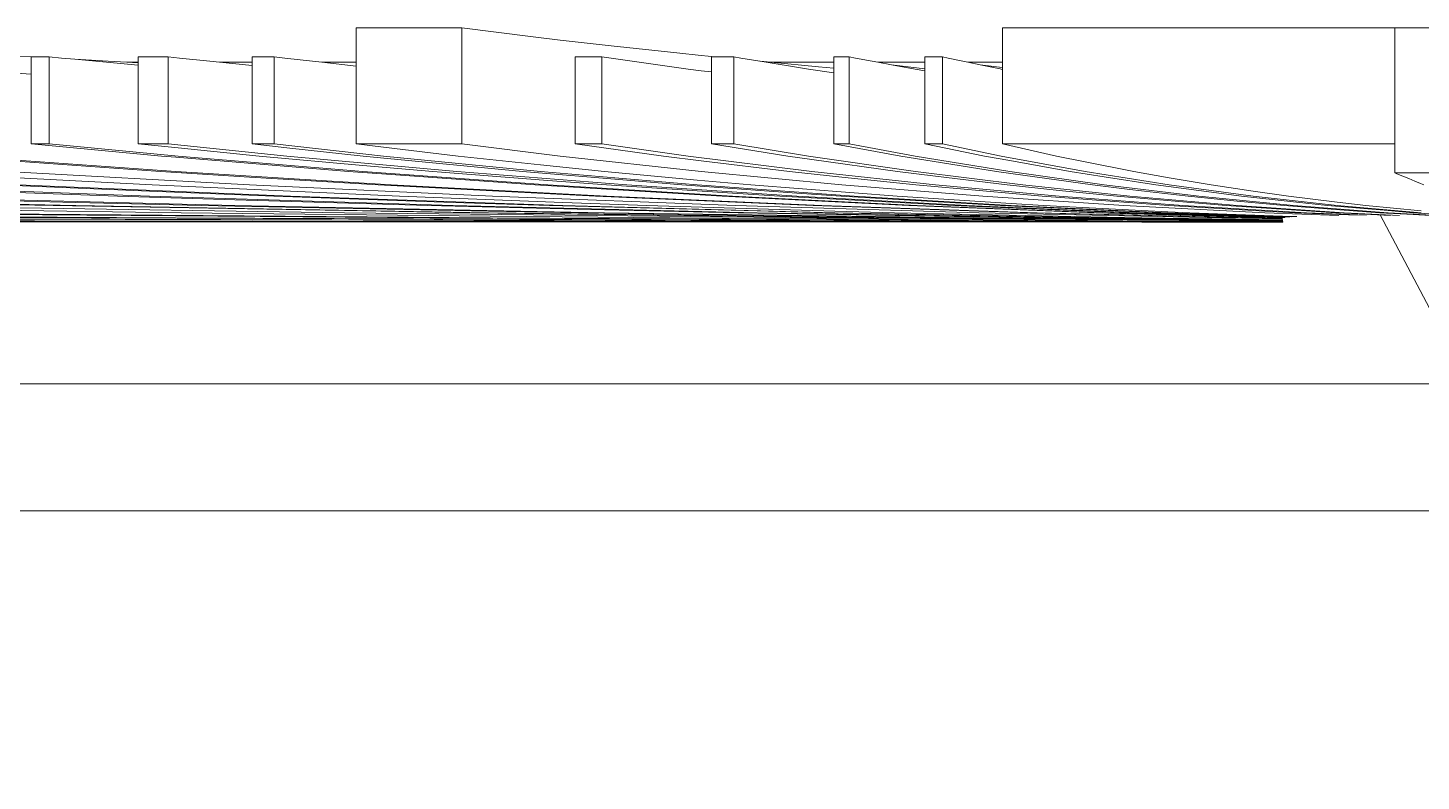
# Model space of a CAD drawing. Header units: millimetres. Extents: x 930469 to 1523124, y -120375 to 411163.
# Drawn here: x 1422689 to 1424338, y -7874 to -6983 of the extents above; entities that cross this region are included whole.
import ezdxf

# ---------------------------------------------------------------- set-up
doc = ezdxf.new("R2010")
doc.units = ezdxf.units.MM
doc.layers.add('A-NET THAY', color=8, linetype='Continuous', lineweight=0)
doc.layers.add('COT VACH', color=8, linetype='Continuous', lineweight=0)

# ---------------------------------------------------------------- blocks, each defined once
blk = doc.blocks.new('fgholol')
at = {"layer": 'A-NET THAY', "ltscale": 3}
for p, q in [((1041045.1, 32064.9), (1041169.9, 32064.9)), ((1041045.1, 32054.8), (1041045.1, 32064.9)), ((1041169.9, 32064.9), (1041169.9, 31927.6)), ((1041251.1, 32054.8), (1041169.9, 32064.9)), ((1041810.1, 32054.8), (1041810.1, 32064.9)), ((1041810.1, 32064.9), (1042274.2, 32064.9)), ((1042274.2, 31927.6), (1042274.2, 32064.9)), ((1042364.1, 32064.9), (1042274.2, 32064.9)), ((1041045.1, 32043.8), (1041045.1, 32054.8)), ((1041045.1, 32035.3), (1041045.1, 32043.8)), ((1041286.2, 32050.4), (1041251.1, 32054.8)), ((1041346.6, 32043.8), (1041286.2, 32050.4)), ((1041424.6, 32035.3), (1041346.6, 32043.8)), ((1041810.1, 32043.8), (1041810.1, 32054.8)), ((1041810.1, 32035.3), (1041810.1, 32043.8)), ((1040660.5, 32030.5), (1040631, 32032.1)), ((1040681.7, 32030.5), (1040660.5, 32030.5)), ((1040660.5, 32030.5), (1040660.5, 32010.1)), ((1040681.7, 31927.6), (1040681.7, 32030.5)), ((1040681.7, 32030.5), (1040696.3, 32029.2)), ((1040696.3, 32029.2), (1040712, 32027.7)), ((1040751.5, 32025.5), (1040712, 32027.7)), ((1040712, 32027.7), (1040787.1, 32020.6)), ((1040773.6, 32024.3), (1040751.5, 32025.5)), ((1040773.6, 32024.3), (1040787.1, 32024.3)), ((1040787.1, 32023.5), (1040773.6, 32024.3)), ((1040787.1, 32030.5), (1040822.6, 32030.5)), ((1040787.1, 32029.2), (1040787.1, 32030.5)), ((1040787.1, 32025.5), (1040787.1, 32029.2)), ((1040787.1, 32024.3), (1040787.1, 32025.5)), ((1040787.1, 32023.5), (1040787.1, 32024.3)), ((1040787.1, 32020.6), (1040787.1, 32023.5)), ((1040822.6, 32030.5), (1040822.6, 31927.6)), ((1040822.6, 32030.5), (1040836, 32029.2)), ((1040836, 32029.2), (1040871.6, 32025.5)), ((1040871.6, 32025.5), (1040883.4, 32024.3)), ((1040883.4, 32024.3), (1040921.7, 32024.3)), ((1040883.4, 32024.3), (1040921.7, 32020.3)), ((1040921.7, 32030.5), (1040948, 32030.5)), ((1040921.7, 32029.2), (1040921.7, 32030.5)), ((1040921.7, 32025.5), (1040921.7, 32029.2)), ((1040921.7, 32024.3), (1040921.7, 32025.5)), ((1040921.7, 32020.3), (1040921.7, 32024.3)), ((1040948, 32030.5), (1040948, 31927.6)), ((1040948, 32030.5), (1040960.4, 32029.2)), ((1040960.4, 32029.2), (1040993.2, 32025.5)), ((1040993.2, 32025.5), (1041004.2, 32024.3)), ((1041004.2, 32024.3), (1041045.1, 32024.3)), ((1041004.2, 32024.3), (1041045.1, 32019.7)), ((1041045.1, 32029.2), (1041045.1, 32035.3)), ((1041045.1, 32025.5), (1041045.1, 32029.2)), ((1041045.1, 32024.3), (1041045.1, 32025.5)), ((1041045.1, 32019.7), (1041045.1, 32024.3)), ((1041304.2, 31927.6), (1041304.2, 32030.5)), ((1041304.2, 32030.5), (1041335.9, 32030.5)), ((1041437.9, 32016.1), (1041335.9, 32030.5)), ((1041335.9, 32030.5), (1041335.9, 31927.6)), ((1041453.1, 32032.1), (1041424.6, 32035.3)), ((1041469.9, 32030.5), (1041453.1, 32032.1)), ((1041465.5, 32012.7), (1041465.5, 32030.5)), ((1041465.5, 32030.5), (1041469.9, 32030.5)), ((1041469.9, 32030.5), (1041492, 32030.5)), ((1041492, 32030.5), (1041492, 31927.6)), ((1041492, 32030.5), (1041500.4, 32029.2)), ((1041500.4, 32029.2), (1041522.6, 32025.5)), ((1041523, 32025.5), (1041522.6, 32025.5)), ((1041535.8, 32024.3), (1041523, 32025.5)), ((1041523, 32025.5), (1041580.4, 32016.1)), ((1041535.8, 32024.3), (1041592.3, 32024.3)), ((1041592.3, 32018.9), (1041535.8, 32024.3)), ((1041592.3, 32024.3), (1041610.3, 32024.3)), ((1041610.3, 32030.5), (1041628.5, 32030.5)), ((1041610.3, 32029.2), (1041610.3, 32030.5)), ((1041610.3, 32025.5), (1041610.3, 32029.2)), ((1041610.3, 32024.3), (1041610.3, 32025.5)), ((1041610.3, 32017.2), (1041610.3, 32024.3)), ((1041628.5, 32030.5), (1041628.5, 31927.6)), ((1041628.5, 32030.5), (1041635.9, 32029.2)), ((1041635.9, 32029.2), (1041655.7, 32025.5)), ((1041655.7, 32025.5), (1041662.3, 32024.3)), ((1041662.3, 32024.3), (1041717.8, 32024.3)), ((1041662.3, 32024.3), (1041678.7, 32021.2)), ((1041717.8, 32030.5), (1041738.8, 32030.5)), ((1041717.8, 32029.2), (1041717.8, 32030.5)), ((1041717.8, 32025.5), (1041717.8, 32029.2)), ((1041717.8, 32024.3), (1041717.8, 32025.5)), ((1041717.8, 32016.3), (1041717.8, 32024.3)), ((1041738.8, 32030.5), (1041738.8, 31927.6)), ((1041738.8, 32030.5), (1041745.5, 32029.2)), ((1041745.5, 32029.2), (1041763, 32025.5)), ((1041763, 32025.5), (1041768.9, 32024.3)), ((1041768.9, 32024.3), (1041809.7, 32024.3)), ((1041768.9, 32024.3), (1041783.3, 32021.3)), ((1041809.7, 32024.3), (1041810.1, 32024.3)), ((1041810.1, 32029.2), (1041810.1, 32035.3)), ((1041810.1, 32025.5), (1041810.1, 32029.2)), ((1041810.1, 32024.3), (1041810.1, 32025.5)), ((1041810.1, 32017.8), (1041810.1, 32024.3)), ((1040660.5, 32010.1), (1040631, 32012.2)), ((1040660.5, 32010.1), (1040660.5, 31927.6)), ((1040787.1, 31927.6), (1040787.1, 32020.6)), ((1040921.7, 31927.6), (1040921.7, 32020.3)), ((1041045.1, 31927.6), (1041045.1, 32019.7)), ((1041453.1, 32014.2), (1041437.9, 32016.1)), ((1041465.5, 32012.7), (1041453.1, 32014.2)), ((1041465.5, 31927.6), (1041465.5, 32012.7)), ((1041580.4, 32016.1), (1041610.3, 32011.8)), ((1041610.3, 32017.2), (1041592.3, 32018.9)), ((1041610.3, 32011.8), (1041610.3, 32017.2)), ((1041610.3, 31927.6), (1041610.3, 32011.8)), ((1041717.8, 32016.3), (1041678.7, 32021.2)), ((1041678.7, 32021.2), (1041706.5, 32016.1)), ((1041706.5, 32016.1), (1041717.8, 32014.2)), ((1041717.8, 32014.2), (1041717.8, 32016.3)), ((1041717.8, 31927.6), (1041717.8, 32014.2)), ((1041809.7, 32017.9), (1041783.3, 32021.3)), ((1041783.3, 32021.3), (1041807.3, 32016.3)), ((1041807.3, 32016.3), (1041808.2, 32016.1)), ((1041808.2, 32016.1), (1041809.7, 32015.8)), ((1041810.1, 32017.8), (1041809.7, 32017.9)), ((1041809.7, 32015.8), (1041810.1, 32015.7)), ((1041810.1, 32016.3), (1041810.1, 32017.8)), ((1041810.1, 32015.7), (1041810.1, 32016.3)), ((1041810.1, 31927.6), (1041810.1, 32015.7)), ((1040660.5, 31927.6), (1040814.7, 31913.1)), ((1040660.5, 31927.6), (1040681.7, 31927.6)), ((1040681.7, 31927.6), (1040834.2, 31913.1)), ((1040787.1, 31927.6), (1040822.6, 31927.6)), ((1040834.2, 31922.8), (1040787.1, 31927.6)), ((1040822.6, 31927.6), (1040962.9, 31913.1)), ((1040921.7, 31927.6), (1040948, 31927.6)), ((1040962.9, 31923.1), (1040921.7, 31927.6)), ((1040948, 31927.6), (1041077.5, 31913.1)), ((1041045.1, 31927.6), (1041169.9, 31927.6)), ((1041077.5, 31923.7), (1041045.1, 31927.6)), ((1041286.2, 31913.1), (1041169.9, 31927.6)), ((1041408.5, 31913.1), (1041304.2, 31927.6)), ((1041304.2, 31927.6), (1041335.9, 31927.6)), ((1041437.9, 31913.1), (1041335.9, 31927.6)), ((1041465.5, 31927.6), (1041555.9, 31913.1)), ((1041492, 31927.6), (1041465.5, 31927.6)), ((1041492, 31927.6), (1041580.4, 31913.1)), ((1041689.4, 31913.1), (1041610.3, 31927.6)), ((1041628.5, 31927.6), (1041610.3, 31927.6)), ((1041628.5, 31927.6), (1041706.5, 31913.1)), ((1041788.6, 31913.1), (1041717.8, 31927.6)), ((1041738.8, 31927.6), (1041717.8, 31927.6)), ((1041738.8, 31927.6), (1041808.2, 31913.1)), ((1041873.9, 31913.1), (1041810.1, 31927.6)), ((1041810.1, 31927.6), (1042274.2, 31927.6)), ((1042274.2, 31913.1), (1042274.2, 31927.6)), ((1040831.6, 31894.9), (1040576.8, 31913.1)), ((1040813.4, 31894.9), (1040631, 31907.8)), ((1040814.7, 31913.1), (1040831.6, 31911.7)), ((1040831.6, 31911.7), (1041035.8, 31894.9)), ((1040930.3, 31913.1), (1040834.2, 31922.8)), ((1040834.2, 31913.1), (1041052.9, 31894.9)), ((1041052.9, 31902.2), (1040930.3, 31913.1)), ((1041053.2, 31913.1), (1040962.9, 31923.1)), ((1040962.9, 31913.1), (1041164.1, 31894.9)), ((1041164.1, 31902.4), (1041053.2, 31913.1)), ((1041165.8, 31913.1), (1041077.5, 31923.7)), ((1041077.5, 31913.1), (1041263.1, 31894.9)), ((1041263.1, 31902.9), (1041165.8, 31913.1)), ((1041453.1, 31894.9), (1041286.2, 31913.1)), ((1041453.1, 31907.7), (1041408.5, 31913.1)), ((1041584.3, 31894.9), (1041437.9, 31913.1)), ((1041558, 31894.9), (1041453.1, 31907.7)), ((1041555.9, 31913.1), (1041584.3, 31909.1)), ((1041580.4, 31913.1), (1041707.1, 31894.9)), ((1041584.3, 31909.1), (1041685.6, 31894.9)), ((1041707.1, 31910.3), (1041689.4, 31913.1)), ((1041706.5, 31913.1), (1041818.4, 31894.9)), ((1041802.8, 31894.9), (1041707.1, 31910.3)), ((1041818.4, 31907.8), (1041788.6, 31913.1)), ((1041808.2, 31913.1), (1041907.7, 31894.9)), ((1041890, 31894.9), (1041818.4, 31907.8)), ((1041907.7, 31906.4), (1041873.9, 31913.1)), ((1042274.2, 31894.9), (1042274.2, 31913.1)), ((1040918.7, 31879), (1040631, 31894.9)), ((1040918.7, 31888.4), (1040813.4, 31894.9)), ((1041086.5, 31879), (1040831.6, 31894.9)), ((1041035.8, 31894.9), (1041086.5, 31891.2)), ((1041135.7, 31894.9), (1041052.9, 31902.2)), ((1041052.9, 31894.9), (1041271.7, 31879)), ((1041086.5, 31891.2), (1041256.9, 31879)), ((1041271.7, 31884.4), (1041135.7, 31894.9)), ((1041241.7, 31894.9), (1041164.1, 31902.4)), ((1041164.1, 31894.9), (1041365.3, 31879)), ((1041365.3, 31884.5), (1041241.7, 31894.9)), ((1041339, 31894.9), (1041263.1, 31902.9)), ((1041263.1, 31894.9), (1041448.7, 31879)), ((1041448.7, 31884.8), (1041339, 31894.9)), ((1041619.9, 31879), (1041453.1, 31894.9)), ((1041619.9, 31888.3), (1041558, 31894.9)), ((1041730.7, 31879), (1041584.3, 31894.9)), ((1041685.6, 31894.9), (1041730.7, 31889.4)), ((1041707.1, 31894.9), (1041833.9, 31879)), ((1041833.9, 31890.5), (1041802.8, 31894.9)), ((1041818.4, 31894.9), (1041930.4, 31879)), ((1041930.4, 31888.5), (1041890, 31894.9)), ((1041965.4, 31894.9), (1041907.7, 31906.4)), ((1041907.7, 31894.9), (1042007.1, 31879)), ((1042007.1, 31887.6), (1041965.4, 31894.9)), ((1042274.2, 31893.3), (1042274.2, 31894.9)), ((1042274.2, 31893.3), (1042276.6, 31892.3)), ((1042274.2, 31893.3), (1042379.6, 31893.3)), ((1042276.6, 31892.3), (1042283.8, 31889.4)), ((1040440.6, 31879), (1040800.2, 31865.6)), ((1040762.5, 31865.6), (1040464.3, 31876.5)), ((1040800.2, 31871.7), (1040621.6, 31879)), ((1040803.6, 31879), (1040645.1, 31887.6)), ((1040645.1, 31879), (1040967.3, 31865.6)), ((1040967.3, 31871.5), (1040803.6, 31879)), ((1041070.8, 31879), (1040918.7, 31888.4)), ((1041206.4, 31865.6), (1040918.7, 31879)), ((1041206.4, 31871.9), (1041070.8, 31879)), ((1041341.3, 31865.6), (1041086.5, 31879)), ((1041256.9, 31879), (1041341.3, 31873.9)), ((1041341.1, 31879), (1041271.7, 31884.4)), ((1041271.7, 31879), (1041490.4, 31865.6)), ((1041490.4, 31869.3), (1041341.1, 31879)), ((1041430.3, 31879), (1041365.3, 31884.5)), ((1041365.3, 31879), (1041566.5, 31865.6)), ((1041566.5, 31869.3), (1041430.3, 31879)), ((1041512.2, 31879), (1041448.7, 31884.8)), ((1041448.7, 31879), (1041634.4, 31865.6)), ((1041634.4, 31869.5), (1041512.2, 31879)), ((1041707.5, 31879), (1041619.9, 31888.3)), ((1041786.8, 31865.6), (1041619.9, 31879)), ((1041786.8, 31871.9), (1041707.5, 31879)), ((1041730.7, 31889.4), (1041815.4, 31879)), ((1041877.1, 31865.6), (1041730.7, 31879)), ((1041815.4, 31879), (1041877.1, 31872.6)), ((1041916.3, 31879), (1041833.9, 31890.5)), ((1041833.9, 31879), (1041960.7, 31865.6)), ((1041960.7, 31873.7), (1041916.3, 31879)), ((1041991.4, 31879), (1041930.4, 31888.5)), ((1041930.4, 31879), (1042042.3, 31865.6)), ((1042042.3, 31872.3), (1041991.4, 31879)), ((1042056.9, 31879), (1042007.1, 31887.6)), ((1042007.1, 31879), (1042106.6, 31865.6)), ((1042106.6, 31871.7), (1042056.9, 31879)), ((1042283.8, 31889.4), (1042290.8, 31886.5)), ((1042290.8, 31886.5), (1042297.8, 31883.5)), ((1042297.8, 31883.5), (1042304.7, 31880.6)), ((1042304.7, 31880.6), (1042308.4, 31879)), ((1040300.4, 31863.9), (1040713.1, 31854.6)), ((1040713.1, 31858.3), (1040414.7, 31865.6)), ((1040464.3, 31865.6), (1040901.5, 31854.6)), ((1040686.2, 31854.6), (1040472.5, 31859.3)), ((1040861.4, 31854.6), (1040713.1, 31858.3)), ((1040901.5, 31861.4), (1040762.5, 31865.6)), ((1040947.7, 31865.6), (1040800.2, 31871.7)), ((1040800.2, 31865.6), (1041159.9, 31854.6)), ((1041129.7, 31854.6), (1040901.5, 31861.4)), ((1041159.9, 31858.4), (1040947.7, 31865.6)), ((1041096.4, 31865.6), (1040967.3, 31871.5)), ((1040967.3, 31865.6), (1041289.4, 31854.6)), ((1041289.4, 31858.3), (1041096.4, 31865.6)), ((1041273.8, 31854.6), (1041159.9, 31858.4)), ((1041328.3, 31865.6), (1041206.4, 31871.9)), ((1041494.1, 31854.6), (1041206.4, 31865.6)), ((1041389.1, 31854.6), (1041289.4, 31858.3)), ((1041494.1, 31858.5), (1041328.3, 31865.6)), ((1041341.3, 31873.9), (1041478, 31865.6)), ((1041596.1, 31854.6), (1041341.3, 31865.6)), ((1041478, 31865.6), (1041596.1, 31859.7)), ((1041546.5, 31865.6), (1041490.4, 31869.3)), ((1041490.4, 31865.6), (1041709.1, 31854.6)), ((1041585.7, 31854.6), (1041494.1, 31858.5)), ((1041709.1, 31856.9), (1041546.5, 31865.6)), ((1041618.9, 31865.6), (1041566.5, 31869.3)), ((1041566.5, 31865.6), (1041767.7, 31854.6)), ((1041596.1, 31859.7), (1041699.1, 31854.6)), ((1041767.7, 31856.9), (1041618.9, 31865.6)), ((1041685.4, 31865.6), (1041634.4, 31869.5)), ((1041634.4, 31865.6), (1041820, 31854.6)), ((1041820, 31857.1), (1041685.4, 31865.6)), ((1041857, 31865.6), (1041786.8, 31871.9)), ((1041953.7, 31854.6), (1041786.8, 31865.6)), ((1041953.7, 31858.5), (1041857, 31865.6)), ((1041877.1, 31872.6), (1041945.1, 31865.6)), ((1042023.4, 31854.6), (1041877.1, 31865.6)), ((1041945.1, 31865.6), (1042023.4, 31859)), ((1042006.5, 31854.6), (1041953.7, 31858.5)), ((1042029.7, 31865.6), (1041960.7, 31873.7)), ((1041960.7, 31865.6), (1042087.5, 31854.6)), ((1042023.4, 31859), (1042074.8, 31854.6)), ((1042087.5, 31860), (1042029.7, 31865.6)), ((1042092.9, 31865.6), (1042042.3, 31872.3)), ((1042042.3, 31865.6), (1042154.2, 31854.6)), ((1042143.1, 31854.6), (1042087.5, 31860)), ((1042154.2, 31859), (1042092.9, 31865.6)), ((1042148.3, 31865.6), (1042106.6, 31871.7)), ((1042106.6, 31865.6), (1042206.1, 31854.6)), ((1042206.1, 31858.7), (1042148.3, 31865.6)), ((1042194.4, 31854.6), (1042154.2, 31859)), ((1042239.8, 31854.6), (1042206.1, 31858.7)), ((1040305.7, 31843.4), (1040831.1, 31840)), ((1040731.8, 31840), (1040306, 31842.6)), ((1040831.1, 31842.4), (1040385.4, 31846.1)), ((1041031.3, 31846.1), (1040472.5, 31854.6)), ((1040837.9, 31846.1), (1040496.7, 31851.1)), ((1040496.7, 31846.1), (1041203.6, 31840)), ((1041031.3, 31848.7), (1040686.2, 31854.6)), ((1040713.1, 31854.6), (1041201.6, 31846.1)), ((1041132.1, 31840), (1040831.1, 31842.4)), ((1041203.6, 31842.2), (1040837.9, 31846.1)), ((1041201.6, 31848.1), (1040861.4, 31854.6)), ((1040901.5, 31854.6), (1041338.8, 31846.1)), ((1041181.2, 31846.1), (1041031.3, 31848.7)), ((1041590, 31840), (1041031.3, 31846.1)), ((1041338.8, 31849.7), (1041129.7, 31854.6)), ((1041159.9, 31854.6), (1041519.5, 31846.1)), ((1041590, 31841), (1041181.2, 31846.1)), ((1041308.1, 31846.1), (1041201.6, 31848.1)), ((1041201.6, 31846.1), (1041690.2, 31840)), ((1041416, 31840), (1041203.6, 31842.2)), ((1041519.5, 31848.2), (1041273.8, 31854.6)), ((1041289.4, 31854.6), (1041611.6, 31846.1)), ((1041690.2, 31840.9), (1041308.1, 31846.1)), ((1041497, 31846.1), (1041338.8, 31849.7)), ((1041338.8, 31846.1), (1041776, 31840)), ((1041611.6, 31848.1), (1041389.1, 31854.6)), ((1041781.8, 31846.1), (1041494.1, 31854.6)), ((1041776, 31841.4), (1041497, 31846.1)), ((1041599.9, 31846.1), (1041519.5, 31848.2)), ((1041519.5, 31846.1), (1041879.1, 31840)), ((1041781.8, 31848.1), (1041585.7, 31854.6)), ((1041851, 31846.1), (1041596.1, 31854.6)), ((1041879.1, 31840.8), (1041599.9, 31846.1)), ((1041681.9, 31846.1), (1041611.6, 31848.1)), ((1041611.6, 31846.1), (1041933.8, 31840)), ((1041933.8, 31840.8), (1041681.9, 31846.1)), ((1041699.1, 31854.6), (1041851, 31848.7)), ((1041752, 31854.6), (1041709.1, 31856.9)), ((1041709.1, 31854.6), (1041927.9, 31846.1)), ((1041927.9, 31847.3), (1041752, 31854.6)), ((1041807.5, 31854.6), (1041767.7, 31856.9)), ((1041767.7, 31854.6), (1041968.9, 31846.1)), ((1041843.2, 31846.1), (1041781.8, 31848.1)), ((1042069.5, 31840), (1041781.8, 31846.1)), ((1041968.9, 31847.3), (1041807.5, 31854.6)), ((1041858.6, 31854.6), (1041820, 31857.1)), ((1041820, 31854.6), (1042005.7, 31846.1)), ((1042069.5, 31840.7), (1041843.2, 31846.1)), ((1041851, 31848.7), (1041920.2, 31846.1)), ((1042105.8, 31840), (1041851, 31846.1)), ((1042005.7, 31847.4), (1041858.6, 31854.6)), ((1041920.2, 31846.1), (1042105.8, 31840.9)), ((1041957.4, 31846.1), (1041927.9, 31847.3)), ((1041927.9, 31846.1), (1042141.7, 31840.1)), ((1042120.5, 31846.1), (1041953.7, 31854.6)), ((1042141.7, 31840.6), (1041957.4, 31846.1)), ((1041996.1, 31846.1), (1041968.9, 31847.3)), ((1041968.9, 31846.1), (1042145.1, 31840.7)), ((1042145, 31841.3), (1041996.1, 31846.1)), ((1042031.8, 31846.1), (1042005.7, 31847.4)), ((1042005.7, 31846.1), (1042152.3, 31841.2)), ((1042120.5, 31848.1), (1042006.5, 31854.6)), ((1042169.8, 31846.1), (1042023.4, 31854.6)), ((1042152.3, 31841.8), (1042031.8, 31846.1)), ((1042074.8, 31854.6), (1042169.8, 31848.4)), ((1042087.5, 31854.6), (1042214.3, 31846.1)), ((1042156, 31846.1), (1042120.5, 31848.1)), ((1042207.9, 31842.9), (1042120.5, 31846.1)), ((1042214.3, 31849.3), (1042143.1, 31854.6)), ((1042156.2, 31841.7), (1042152.3, 31841.8)), ((1042154.2, 31854.6), (1042266.2, 31846.1)), ((1042208.2, 31843.9), (1042156, 31846.1)), ((1042158.4, 31841.6), (1042156.2, 31841.7)), ((1042169.8, 31848.4), (1042204.5, 31846.1)), ((1042240.7, 31843.1), (1042169.8, 31846.1)), ((1042266.2, 31848.6), (1042194.4, 31854.6)), ((1042204.5, 31846.1), (1042241.1, 31844.4)), ((1042206.1, 31854.6), (1042305.6, 31846.1)), ((1042219.5, 31843.5), (1042208.2, 31843.9)), ((1042256.6, 31846.1), (1042214.3, 31849.3)), ((1042214.3, 31846.1), (1042279.7, 31842.9)), ((1042229.5, 31843.1), (1042219.5, 31843.5)), ((1042305.6, 31848.5), (1042239.8, 31854.6)), ((1042241.1, 31844.4), (1042245.7, 31844.1)), ((1042245.7, 31844.1), (1042269, 31843)), ((1042280.5, 31844.8), (1042256.6, 31846.1)), ((1043361.5, 29751.6), (1042256.8, 31843.6)), ((1042295.8, 31846.1), (1042266.2, 31848.6)), ((1042266.2, 31846.1), (1042378.1, 31840)), ((1042295.8, 31844), (1042280.5, 31844.8)), ((1042378.1, 31841.1), (1042295.8, 31846.1)), ((1042316.3, 31842.9), (1042295.8, 31844)), ((1040093.3, 31837.1), (1040664.1, 31836.3)), ((1040094.6, 31837.6), (1040664.1, 31836.7)), ((1040307.1, 31839.8), (1041542.3, 31836.3)), ((1040922, 31837.6), (1040307.4, 31839.2)), ((1042141.4, 31835.6), (1040310.5, 31835.7)), ((1041655.3, 31835.2), (1040311.4, 31835.2)), ((1040664.1, 31836.7), (1040922, 31836.3)), ((1042141.4, 31835.6), (1040664.1, 31836.3)), ((1041542.3, 31837), (1040731.8, 31840)), ((1040831.1, 31840), (1041769.6, 31836.3)), ((1041446.5, 31836.3), (1040922, 31837.6)), ((1040922, 31836.3), (1042141.4, 31835.7)), ((1041769.6, 31836.8), (1041132.1, 31840)), ((1041203.6, 31840), (1041910.5, 31836.3)), ((1041910.5, 31836.8), (1041416, 31840)), ((1042141.4, 31835.7), (1041446.5, 31836.3)), ((1041726.6, 31836.3), (1041542.3, 31837)), ((1041542.3, 31836.3), (1042141.4, 31835.7)), ((1041676.2, 31840), (1041590, 31841)), ((1042141.3, 31836.4), (1041590, 31840)), ((1041974.9, 31835.1), (1041655.3, 31835.2)), ((1041974.9, 31835.2), (1041655.3, 31835.2)), ((1042141.3, 31836.5), (1041676.2, 31840)), ((1041754.7, 31840), (1041690.2, 31840.9)), ((1041690.2, 31840), (1042141.2, 31836.6)), ((1042141.4, 31835.8), (1041726.6, 31836.3)), ((1042141.2, 31836.8), (1041754.7, 31840)), ((1041878.8, 31836.3), (1041769.6, 31836.8)), ((1041769.6, 31836.3), (1042141.4, 31835.8)), ((1041864.3, 31840), (1041776, 31841.4)), ((1041776, 31840), (1042141.2, 31836.9)), ((1042141.1, 31837.2), (1041864.3, 31840)), ((1042141.4, 31835.9), (1041878.8, 31836.3)), ((1041926.1, 31840), (1041879.1, 31840.8)), ((1041879.1, 31840), (1042141.1, 31837.3)), ((1041994.1, 31836.3), (1041910.5, 31836.8)), ((1041910.5, 31836.3), (1042141.4, 31835.9)), ((1042141.1, 31837.6), (1041926.1, 31840)), ((1041974.7, 31840), (1041933.8, 31840.8)), ((1041933.8, 31840), (1042141.1, 31837.6)), ((1042141, 31837.9), (1041974.7, 31840)), ((1042118.7, 31835.2), (1041974.9, 31835.2)), ((1041974.9, 31835.1), (1042118.7, 31835.1)), ((1041974.9, 31835.1), (1042118.7, 31835.1)), ((1042141.3, 31836), (1041994.1, 31836.3)), ((1042100.7, 31840), (1042069.5, 31840.7)), ((1042140.8, 31839.1), (1042069.5, 31840)), ((1042140.8, 31839.4), (1042100.7, 31840)), ((1042105.8, 31840.9), (1042140.7, 31840)), ((1042141.5, 31835.2), (1042118.7, 31835.2)), ((1042118.7, 31835.1), (1042141.5, 31835.1)), ((1042140.7, 31840), (1042141, 31840)), ((1042140.8, 31839.4), (1042140.7, 31840)), ((1042140.8, 31839.1), (1042140.8, 31839.4)), ((1042141, 31837.9), (1042140.8, 31839.1)), ((1042141.1, 31837.6), (1042141, 31837.9)), ((1042141.1, 31837.3), (1042141.1, 31837.6)), ((1042141.1, 31837.6), (1042141.1, 31837.6)), ((1042141.1, 31837.2), (1042141.1, 31837.3)), ((1042141.2, 31836.9), (1042141.1, 31837.2)), ((1042141.2, 31836.8), (1042141.2, 31836.9)), ((1042141.2, 31836.6), (1042141.2, 31836.8)), ((1042141.3, 31836.5), (1042141.2, 31836.6)), ((1042141.3, 31836.4), (1042141.3, 31836.5)), ((1042141.3, 31836.3), (1042141.3, 31836.4)), ((1042141.3, 31836), (1042141.3, 31836.3)), ((1042141.4, 31835.9), (1042141.3, 31836)), ((1042141.4, 31835.8), (1042141.4, 31835.9)), ((1042141.4, 31835.9), (1042141.4, 31835.9)), ((1042141.4, 31835.7), (1042141.4, 31835.8)), ((1042141.4, 31835.8), (1042141.4, 31835.8)), ((1042141.4, 31835.6), (1042141.4, 31835.7)), ((1042141.4, 31835.7), (1042141.4, 31835.7)), ((1042141.4, 31835.7), (1042141.4, 31835.7)), ((1042141.5, 31835.2), (1042141.4, 31835.6)), ((1042141.4, 31835.6), (1042141.4, 31835.6)), ((1042141.5, 31835.1), (1042141.5, 31835.2)), ((1042144, 31840.5), (1042141.7, 31840.6)), ((1042145.1, 31841.2), (1042145, 31841.3)), ((1042150, 31841.1), (1042145.1, 31841.2))]:
    blk.add_line(p, q, dxfattribs=at)

msp = doc.modelspace()

# ---------------------------------------------------------------- linework, layer by layer
at = {"layer": 'A-NET THAY', "ltscale": 3}
for points in [[(1442367.7, -7553.8), (1442367.7, -7403.8), (1410467.7, -7403.8), (1410467.7, -7553.8)], [(1442037.7, -7553.8), (1410797.7, -7553.8)]]:
    msp.add_lwpolyline(points, dxfattribs=at)

# ---------------------------------------------------------------- block references
at = {"layer": 'COT VACH'}
msp.add_blockref('fgholol', (382032.3, -39047.4), dxfattribs=at)

doc.saveas('drawing.dxf')
